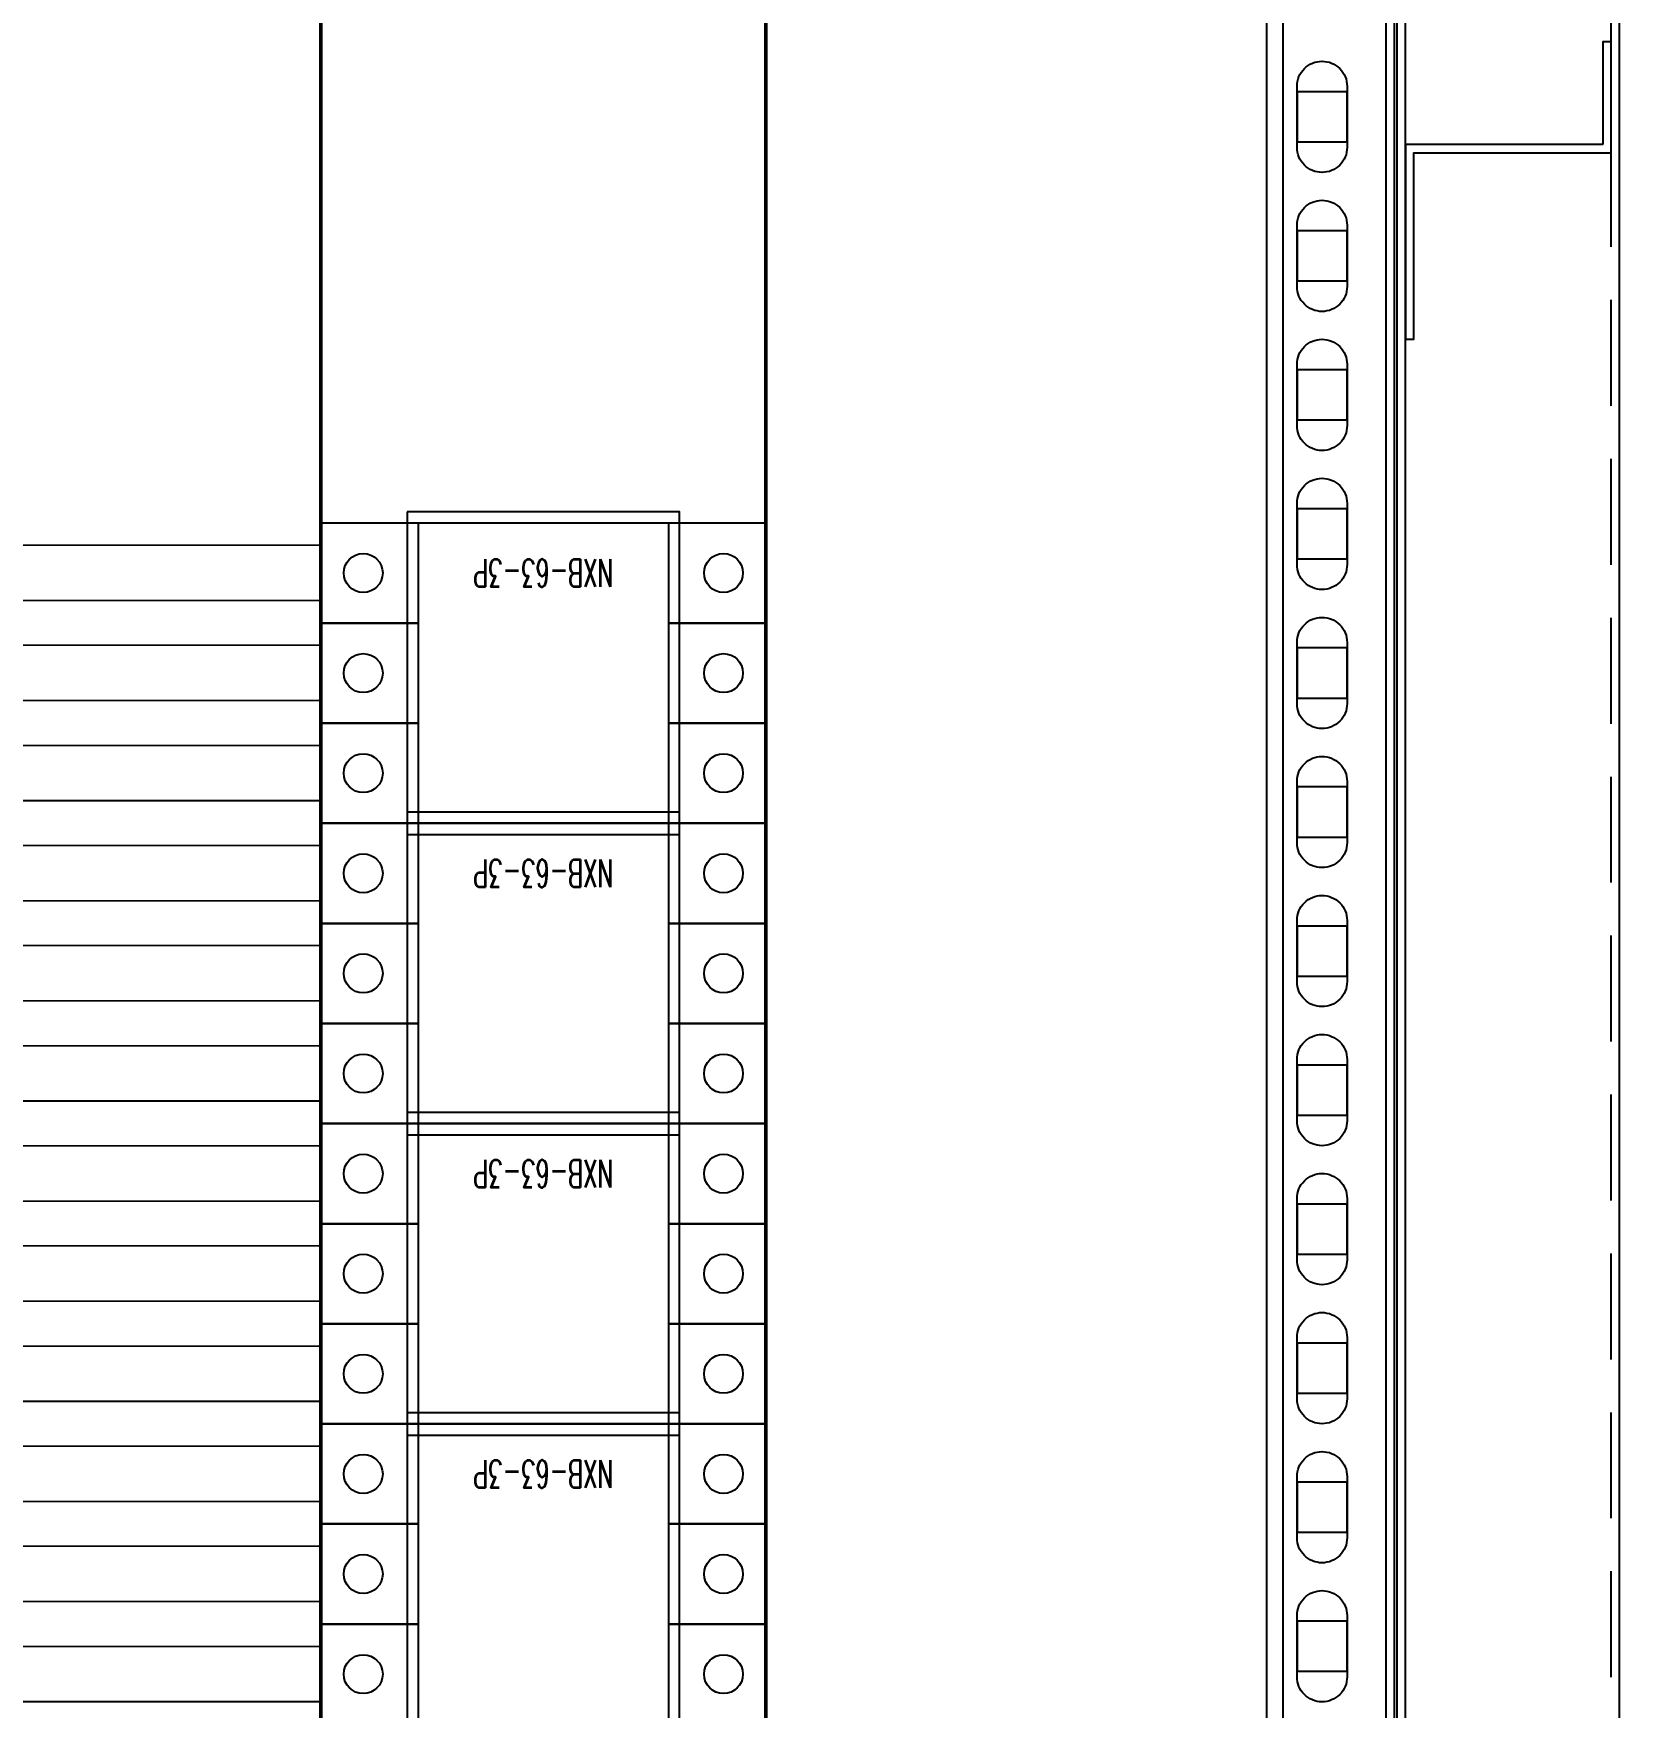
# Model space of a CAD drawing. Header units: millimetres. Extents: x 28713 to 59118, y -54378 to -19615.
# Drawn here: x 38057.1 to 38342.4, y -35527.3 to -35226.3 of the extents above; entities that cross this region are included whole.
import ezdxf
from ezdxf.enums import TextEntityAlignment as Align

# ---------------------------------------------------------------- set-up
doc = ezdxf.new("R2010")
doc.units = ezdxf.units.MM
doc.header["$LTSCALE"] = 3
doc.linetypes.add('HIDDEN', pattern=[9.525, 6.35, -3.175])
for name, color, linetype in [('@.VISIBLE', 7, 'Continuous'), ('equipments', 2, 'Continuous'), ('TEXT', 7, 'Continuous')]:
    doc.layers.add(name, color=color, linetype=linetype)
doc.layers.add('Visible (ISO)', color=7, linetype='Continuous', lineweight=50)
doc.styles.add('Ann_w01', font='romans.shx', dxfattribs={"width": 0.6, "bigfont": 'chineset.shx'})

msp = doc.modelspace()

# ---------------------------------------------------------------- linework, layer by layer
for points in [[(37642.42, -36066.3), (38342.42, -36066.3), (38342.42, -34466.3), (37642.42, -34466.3)], [(37682.42, -36026.3), (38302.42, -36026.3), (38302.42, -34506.3), (37682.42, -34506.3)], [(38293.42, -35236.8), (38284.42, -35236.8), (38284.42, -35245.8), (38293.42, -35245.8)], [(38293.42, -35261.8), (38284.42, -35261.8), (38284.42, -35270.8), (38293.42, -35270.8)], [(38293.42, -35286.8), (38284.42, -35286.8), (38284.42, -35295.8), (38293.42, -35295.8)], [(38293.42, -35311.8), (38284.42, -35311.8), (38284.42, -35320.8), (38293.42, -35320.8)], [(38293.42, -35336.8), (38284.42, -35336.8), (38284.42, -35345.8), (38293.42, -35345.8)], [(38293.42, -35361.8), (38284.42, -35361.8), (38284.42, -35370.8), (38293.42, -35370.8)], [(38293.42, -35386.8), (38284.42, -35386.8), (38284.42, -35395.8), (38293.42, -35395.8)], [(38293.42, -35411.8), (38284.42, -35411.8), (38284.42, -35420.8), (38293.42, -35420.8)], [(38293.42, -35436.8), (38284.42, -35436.8), (38284.42, -35445.8), (38293.42, -35445.8)], [(38293.42, -35461.8), (38284.42, -35461.8), (38284.42, -35470.8), (38293.42, -35470.8)], [(38293.42, -35486.8), (38284.42, -35486.8), (38284.42, -35495.8), (38293.42, -35495.8)], [(38293.42, -35511.8), (38284.42, -35511.8), (38284.42, -35520.8), (38293.42, -35520.8)]]:
    msp.add_lwpolyline(points, close=True)
at = {"linetype": 'HIDDEN'}
for points in [[(37643.92, -36064.8), (38340.92, -36064.8), (38340.92, -34467.8), (37643.92, -34467.8)], [(37680.92, -36027.8), (38303.92, -36027.8), (38303.92, -34504.8), (37680.92, -34504.8)]]:
    msp.add_lwpolyline(points, close=True, dxfattribs=at)
at = {"color": 151}
for points in [[(38303.92, -34477.8), (38283.92, -34477.8, 0.414214), (38278.92, -34482.8), (38278.92, -36049.8, 0.414214), (38283.92, -36054.8), (38303.92, -36054.8)], [(38293.42, -35235.8), (38293.42, -35246.8, -0.414214), (38288.92, -35251.3), (38288.92, -35251.3, -0.414214), (38284.42, -35246.8), (38284.42, -35235.8, -0.414214), (38288.92, -35231.3), (38288.92, -35231.3, -0.414214)], [(38293.42, -35260.8), (38293.42, -35271.8, -0.414214), (38288.92, -35276.3), (38288.92, -35276.3, -0.414214), (38284.42, -35271.8), (38284.42, -35260.8, -0.414214), (38288.92, -35256.3), (38288.92, -35256.3, -0.414214)], [(38293.42, -35285.8), (38293.42, -35296.8, -0.414214), (38288.92, -35301.3), (38288.92, -35301.3, -0.414214), (38284.42, -35296.8), (38284.42, -35285.8, -0.414214), (38288.92, -35281.3), (38288.92, -35281.3, -0.414214)], [(38293.42, -35310.8), (38293.42, -35321.8, -0.414214), (38288.92, -35326.3), (38288.92, -35326.3, -0.414214), (38284.42, -35321.8), (38284.42, -35310.8, -0.414214), (38288.92, -35306.3), (38288.92, -35306.3, -0.414214)], [(38293.42, -35335.8), (38293.42, -35346.8, -0.414214), (38288.92, -35351.3), (38288.92, -35351.3, -0.414214), (38284.42, -35346.8), (38284.42, -35335.8, -0.414214), (38288.92, -35331.3), (38288.92, -35331.3, -0.414214)], [(38293.42, -35360.8), (38293.42, -35371.8, -0.414214), (38288.92, -35376.3), (38288.92, -35376.3, -0.414214), (38284.42, -35371.8), (38284.42, -35360.8, -0.414214), (38288.92, -35356.3), (38288.92, -35356.3, -0.414214)], [(38293.42, -35385.8), (38293.42, -35396.8, -0.414214), (38288.92, -35401.3), (38288.92, -35401.3, -0.414214), (38284.42, -35396.8), (38284.42, -35385.8, -0.414214), (38288.92, -35381.3), (38288.92, -35381.3, -0.414214)], [(38293.42, -35410.8), (38293.42, -35421.8, -0.414214), (38288.92, -35426.3), (38288.92, -35426.3, -0.414214), (38284.42, -35421.8), (38284.42, -35410.8, -0.414214), (38288.92, -35406.3), (38288.92, -35406.3, -0.414214)], [(38293.42, -35435.8), (38293.42, -35446.8, -0.414214), (38288.92, -35451.3), (38288.92, -35451.3, -0.414214), (38284.42, -35446.8), (38284.42, -35435.8, -0.414214), (38288.92, -35431.3), (38288.92, -35431.3, -0.414214)], [(38293.42, -35460.8), (38293.42, -35471.8, -0.414214), (38288.92, -35476.3), (38288.92, -35476.3, -0.414214), (38284.42, -35471.8), (38284.42, -35460.8, -0.414214), (38288.92, -35456.3), (38288.92, -35456.3, -0.414214)], [(38293.42, -35485.8), (38293.42, -35496.8, -0.414214), (38288.92, -35501.3), (38288.92, -35501.3, -0.414214), (38284.42, -35496.8), (38284.42, -35485.8, -0.414214), (38288.92, -35481.3), (38288.92, -35481.3, -0.414214)], [(38293.42, -35510.8), (38293.42, -35521.8, -0.414214), (38288.92, -35526.3), (38288.92, -35526.3, -0.414214), (38284.42, -35521.8), (38284.42, -35510.8, -0.414214), (38288.92, -35506.3), (38288.92, -35506.3, -0.414214)]]:
    msp.add_lwpolyline(points, format="xyb", close=True, dxfattribs=at)
at = {"color": 6}
for points in [[(37682.92, -36025.8), (38301.92, -36025.8), (38301.92, -34506.8), (37682.92, -34506.8)], [(37684.42, -36024.3), (38300.42, -36024.3), (38300.42, -34508.3), (37684.42, -34508.3)], [(37702.92, -36005.8), (38281.92, -36005.8), (38281.92, -34526.8), (37702.92, -34526.8)]]:
    msp.add_lwpolyline(points, close=True, dxfattribs=at)
at = {"color": 1}
msp.add_lwpolyline([(38339.42, -35246.3), (38303.92, -35246.3), (38303.92, -35281.3), (38305.42, -35281.3), (38305.42, -35247.8), (38340.92, -35247.8), (38340.92, -35227.8), (38339.42, -35227.8)], close=True, dxfattribs=at)
at = {"layer": '@.VISIBLE'}
for points in [[(38124.36, -35312.32), (38124.36, -35370.32), (38173.36, -35370.32), (38173.36, -35312.32)], [(38124.36, -35366.32), (38124.36, -35424.32), (38173.36, -35424.32), (38173.36, -35366.32)], [(38124.36, -35420.32), (38124.36, -35478.32), (38173.36, -35478.32), (38173.36, -35420.32)], [(38124.36, -35474.32), (38124.36, -35532.32), (38173.36, -35532.32), (38173.36, -35474.32)]]:
    msp.add_lwpolyline(points, close=True, dxfattribs=at)
at = {"layer": '@.VISIBLE', "color": 1}
for points in [[(37875.86, -35318.32), (38108.86, -35318.27), (38108.86, -35328.27), (37875.86, -35328.32)], [(37875.86, -35372.32), (38108.86, -35372.27), (38108.86, -35382.27), (37875.86, -35382.32)], [(37875.86, -35426.32), (38108.86, -35426.27), (38108.86, -35436.27), (37875.86, -35436.32)], [(37875.86, -35480.32), (38108.86, -35480.27), (38108.86, -35490.27), (37875.86, -35490.32)]]:
    msp.add_lwpolyline(points, close=True, dxfattribs=at)
at = {"layer": '@.VISIBLE', "color": 2}
for points in [[(37875.86, -35336.32), (38108.86, -35336.27), (38108.86, -35346.27), (37875.86, -35346.32)], [(37875.86, -35390.32), (38108.86, -35390.27), (38108.86, -35400.27), (37875.86, -35400.32)], [(37875.86, -35444.32), (38108.86, -35444.27), (38108.86, -35454.27), (37875.86, -35454.32)], [(37875.86, -35498.32), (38108.86, -35498.27), (38108.86, -35508.27), (37875.86, -35508.32)]]:
    msp.add_lwpolyline(points, close=True, dxfattribs=at)
at = {"layer": '@.VISIBLE', "color": 4}
for points in [[(37875.86, -35354.32), (38108.86, -35354.27), (38108.86, -35364.27), (37875.86, -35364.32)], [(37875.86, -35408.32), (38108.86, -35408.27), (38108.86, -35418.27), (37875.86, -35418.32)], [(37875.86, -35462.32), (38108.86, -35462.27), (38108.86, -35472.27), (37875.86, -35472.32)], [(37875.86, -35516.32), (38108.86, -35516.27), (38108.86, -35526.27), (37875.86, -35526.32)]]:
    msp.add_lwpolyline(points, close=True, dxfattribs=at)
at = {"layer": 'equipments', "color": 2}
for p, q in [((38126.36, -35314.32), (38126.36, -35368.32)), ((38171.36, -35314.32), (38171.36, -35368.32)), ((38126.36, -35368.32), (38126.36, -35422.32)), ((38171.36, -35368.32), (38171.36, -35422.32)), ((38126.36, -35422.32), (38126.36, -35476.32)), ((38171.36, -35422.32), (38171.36, -35476.32)), ((38126.36, -35476.32), (38126.36, -35530.32)), ((38171.36, -35476.32), (38171.36, -35530.32))]:
    msp.add_line(p, q, dxfattribs=at)
for points in [[(38126.36, -35332.32), (38108.86, -35332.32), (38108.86, -35314.32), (38188.86, -35314.32), (38188.86, -35332.32), (38171.36, -35332.32)], [(38126.36, -35350.32), (38108.86, -35350.32), (38108.86, -35332.32), (38126.36, -35332.32)], [(38171.36, -35332.32), (38188.86, -35332.32), (38188.86, -35350.32), (38171.36, -35350.32)], [(38171.36, -35350.32), (38188.86, -35350.32), (38188.86, -35368.32), (38108.86, -35368.32), (38108.86, -35350.32), (38126.36, -35350.32)], [(38126.36, -35386.32), (38108.86, -35386.32), (38108.86, -35368.32), (38188.86, -35368.32), (38188.86, -35386.32), (38171.36, -35386.32)], [(38126.36, -35404.32), (38108.86, -35404.32), (38108.86, -35386.32), (38126.36, -35386.32)], [(38171.36, -35386.32), (38188.86, -35386.32), (38188.86, -35404.32), (38171.36, -35404.32)], [(38171.36, -35404.32), (38188.86, -35404.32), (38188.86, -35422.32), (38108.86, -35422.32), (38108.86, -35404.32), (38126.36, -35404.32)], [(38126.36, -35440.32), (38108.86, -35440.32), (38108.86, -35422.32), (38188.86, -35422.32), (38188.86, -35440.32), (38171.36, -35440.32)], [(38126.36, -35458.32), (38108.86, -35458.32), (38108.86, -35440.32), (38126.36, -35440.32)], [(38171.36, -35440.32), (38188.86, -35440.32), (38188.86, -35458.32), (38171.36, -35458.32)], [(38171.36, -35458.32), (38188.86, -35458.32), (38188.86, -35476.32), (38108.86, -35476.32), (38108.86, -35458.32), (38126.36, -35458.32)], [(38126.36, -35494.32), (38108.86, -35494.32), (38108.86, -35476.32), (38188.86, -35476.32), (38188.86, -35494.32), (38171.36, -35494.32)], [(38126.36, -35512.32), (38108.86, -35512.32), (38108.86, -35494.32), (38126.36, -35494.32)], [(38171.36, -35494.32), (38188.86, -35494.32), (38188.86, -35512.32), (38171.36, -35512.32)], [(38171.36, -35512.32), (38188.86, -35512.32), (38188.86, -35530.32), (38108.86, -35530.32), (38108.86, -35512.32), (38126.36, -35512.32)]]:
    msp.add_lwpolyline(points, dxfattribs=at)
for centre in [(38116.46, -35323.32), (38181.26, -35323.32), (38116.46, -35341.32), (38181.26, -35341.32), (38116.46, -35359.32), (38181.26, -35359.32), (38116.46, -35377.32), (38181.26, -35377.32), (38116.46, -35395.32), (38181.26, -35395.32), (38116.46, -35413.32), (38181.26, -35413.32), (38116.46, -35431.32), (38181.26, -35431.32), (38116.46, -35449.32), (38181.26, -35449.32), (38116.46, -35467.32), (38181.26, -35467.32), (38116.46, -35485.32), (38181.26, -35485.32), (38116.46, -35503.32), (38181.26, -35503.32), (38116.46, -35521.32), (38181.26, -35521.32)]:
    msp.add_circle(centre, 3.5, dxfattribs=at)
at = {"layer": 'Visible (ISO)', "color": 3}
msp.add_lwpolyline([(38108.86, -35832.8), (38108.86, -35178.3), (38188.86, -35178.3), (38188.86, -35832.8)], close=True, dxfattribs=at)

# ---------------------------------------------------------------- texts
at = {"layer": 'TEXT', "style": 'Ann_w01', "width": 0.6}
for p in [(38148.86, -35323.32), (38148.86, -35377.32), (38148.86, -35431.32), (38148.86, -35485.32)]:
    msp.add_text('NXB-63-3P', height=5, rotation=180, dxfattribs=at).set_placement(p, align=Align.MIDDLE_CENTER)

doc.saveas('drawing.dxf')
